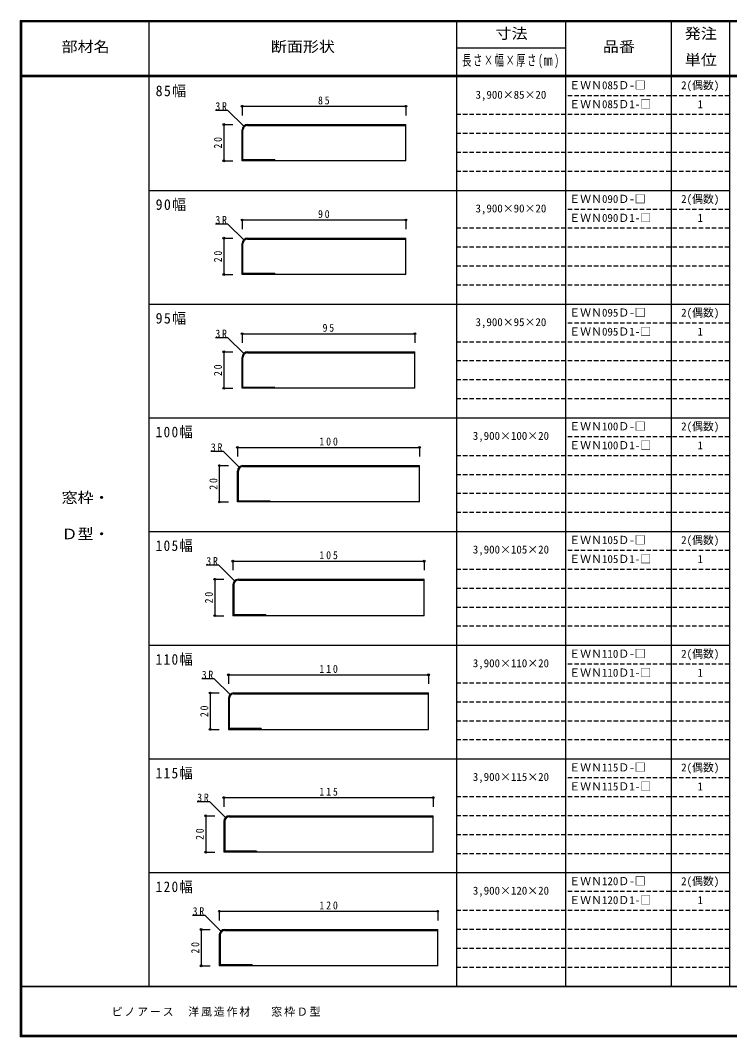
# Model space of a CAD drawing. Units: millimetres, scale not verified. Extents: x -400 to 380, y -280 to 278.
# Drawn here: x -400 to -10, y -280 to 278 of the extents above; entities that cross this region are included whole.
import ezdxf
from ezdxf.enums import TextEntityAlignment as Align

# ---------------------------------------------------------------- set-up
doc = ezdxf.new("R2010")
doc.units = ezdxf.units.MM
doc.header["$LTSCALE"] = 2
doc.header["$PDMODE"] = 32
doc.header["$PDSIZE"] = 1
doc.linetypes.add('DASHED1', pattern=[1.8, 1.2, -0.6])
for name, color, linetype in [('0-4', 3, 'Continuous'), ('0-A', 7, 'Continuous'), ('0-B', 4, 'Continuous'), ('F-1', 7, 'DASHED1'), ('F-A', 7, 'Continuous')]:
    doc.layers.add(name, color=color, linetype=linetype)
doc.styles.add('ＭＳ ゴシック', font='')
doc.styles.get('ＭＳ ゴシック').set_extended_font_data('MS Gothic')

msp = doc.modelspace()

# ---------------------------------------------------------------- linework, layer by layer
at = {"layer": '0-4'}
for p, q in [((-278.138, 201.083), (-278.138, 218.083)), ((-277.638, 201.583), (-277.638, 218.083)), ((-275.138, 221.083), (-188.138, 221.083)), ((-275.138, 220.583), (-188.138, 220.583)), ((-188.138, 201.083), (-188.138, 221.083)), ((-260.138, 201.583), (-277.638, 201.583)), ((-260.138, 201.583), (-260.138, 201.083)), ((-188.138, 201.083), (-278.138, 201.083)), ((-275.138, 158.583), (-188.138, 158.583)), ((-275.138, 158.083), (-188.138, 158.083)), ((-188.138, 138.583), (-188.138, 158.583)), ((-278.138, 138.583), (-278.138, 155.583)), ((-277.638, 139.083), (-277.638, 155.583)), ((-188.138, 138.583), (-278.138, 138.583)), ((-260.138, 139.083), (-277.638, 139.083)), ((-260.138, 139.083), (-260.138, 138.583)), ((-275.138, 96.083), (-183.138, 96.083)), ((-275.138, 95.583), (-183.138, 95.583)), ((-183.138, 76.083), (-183.138, 96.083)), ((-278.138, 76.083), (-278.138, 93.083)), ((-277.638, 76.583), (-277.638, 93.083)), ((-183.138, 76.083), (-278.138, 76.083)), ((-260.138, 76.583), (-277.638, 76.583)), ((-260.138, 76.583), (-260.138, 76.083)), ((-277.638, 33.583), (-180.638, 33.583)), ((-180.638, 13.583), (-180.638, 33.583)), ((-280.138, 14.083), (-280.138, 30.583)), ((-277.638, 33.083), (-180.638, 33.083)), ((-262.638, 14.083), (-280.138, 14.083)), ((-262.638, 14.083), (-262.638, 13.583)), ((-283.138, -31.917), (-283.138, -48.917)), ((-282.638, -31.917), (-282.638, -48.417)), ((-280.138, -28.917), (-178.138, -28.917)), ((-280.138, -29.417), (-178.138, -29.417)), ((-178.138, -48.917), (-178.138, -28.917)), ((-178.138, -48.917), (-283.138, -48.917)), ((-265.138, -48.417), (-282.638, -48.417)), ((-265.138, -48.417), (-265.138, -48.917)), ((-285.638, -94.417), (-285.638, -111.417)), ((-285.138, -94.417), (-285.138, -110.917)), ((-282.638, -91.417), (-175.638, -91.417)), ((-282.638, -91.917), (-175.638, -91.917)), ((-267.638, -110.917), (-285.138, -110.917)), ((-267.638, -110.917), (-267.638, -111.417)), ((-288.138, -161.917), (-288.138, -178.917)), ((-287.638, -161.917), (-287.638, -178.417)), ((-285.138, -158.917), (-173.138, -158.917)), ((-285.138, -159.417), (-173.138, -159.417)), ((-173.138, -178.917), (-173.138, -158.917)), ((-270.138, -178.417), (-287.638, -178.417)), ((-270.138, -178.417), (-270.138, -178.917)), ((-173.138, -178.917), (-288.138, -178.917)), ((-287.638, -221.417), (-170.638, -221.417)), ((-287.638, -221.917), (-170.638, -221.917)), ((-170.638, -241.417), (-170.638, -221.417)), ((-290.638, -224.417), (-290.638, -241.417)), ((-290.138, -224.417), (-290.138, -240.917)), ((-170.638, -241.417), (-290.638, -241.417)), ((-272.638, -240.917), (-290.138, -240.917)), ((-272.638, -240.917), (-272.638, -241.417))]:
    msp.add_line(p, q, dxfattribs=at)
for points in [[(-180.638, 13.583), (-280.638, 13.583), (-280.638, 30.583)], [(-285.638, -111.417), (-175.638, -111.417), (-175.638, -91.417)]]:
    msp.add_lwpolyline(points, dxfattribs=at)
for centre, radius in [((-275.138, 218.083), 3), ((-275.138, 218.083), 2.5), ((-275.138, 155.583), 3), ((-275.138, 155.583), 2.5), ((-275.138, 93.083), 3), ((-275.138, 93.083), 2.5), ((-277.638, 30.583), 3), ((-277.638, 30.583), 2.5), ((-280.138, -31.917), 3), ((-280.138, -31.917), 2.5), ((-282.638, -94.417), 3), ((-282.638, -94.417), 2.5), ((-285.138, -161.917), 3), ((-285.138, -161.917), 2.5), ((-287.638, -224.417), 3), ((-287.638, -224.417), 2.5)]:
    msp.add_arc(centre, radius, 90, 180, dxfattribs=at)
at = {"layer": '0-B'}
for p, q in [((-278.138, 231.083), (-278.138, 226.083)), ((-285.894, 228.839), (-292.8, 228.839)), ((-277.259, 220.205), (-285.894, 228.839)), ((-288.138, 221.083), (-283.138, 221.083)), ((-278.138, 168.583), (-278.138, 163.583)), ((-285.894, 166.339), (-292.8, 166.339)), ((-277.259, 157.705), (-285.894, 166.339)), ((-288.138, 158.583), (-283.138, 158.583)), ((-285.894, 103.839), (-292.8, 103.839)), ((-277.259, 95.205), (-285.894, 103.839)), ((-278.138, 106.083), (-278.138, 101.083)), ((-288.138, 96.083), (-283.138, 96.083)), ((-288.394, 41.339), (-295.3, 41.339)), ((-279.759, 32.705), (-288.394, 41.339)), ((-280.638, 43.583), (-280.638, 38.583)), ((-280.638, 43.583), (-180.638, 43.583)), ((-180.638, 43.583), (-180.638, 38.583)), ((-290.638, 33.583), (-285.638, 33.583)), ((-290.638, 33.583), (-290.638, 13.583)), ((-290.638, 13.583), (-285.638, 13.583)), ((-290.894, -21.161), (-297.8, -21.161)), ((-282.259, -29.795), (-290.894, -21.161)), ((-283.138, -18.917), (-283.138, -23.917)), ((-283.138, -18.917), (-178.138, -18.917)), ((-178.138, -18.917), (-178.138, -23.917)), ((-293.138, -28.917), (-288.138, -28.917)), ((-293.138, -28.917), (-293.138, -48.917)), ((-293.138, -48.917), (-288.138, -48.917)), ((-293.394, -83.661), (-300.3, -83.661)), ((-284.759, -92.295), (-293.394, -83.661)), ((-285.638, -81.417), (-285.638, -86.417)), ((-285.638, -81.417), (-175.638, -81.417)), ((-175.638, -81.417), (-175.638, -86.417)), ((-295.638, -91.417), (-290.638, -91.417)), ((-295.638, -91.417), (-295.638, -111.417)), ((-295.638, -111.417), (-290.638, -111.417)), ((-288.138, -148.917), (-173.138, -148.917)), ((-288.138, -148.917), (-288.138, -153.917)), ((-173.138, -148.917), (-173.138, -153.917)), ((-298.138, -158.917), (-298.138, -178.917)), ((-298.138, -158.917), (-293.138, -158.917)), ((-298.138, -178.917), (-293.138, -178.917)), ((-290.638, -211.417), (-290.638, -216.417)), ((-290.638, -211.417), (-170.638, -211.417)), ((-170.638, -211.417), (-170.638, -216.417)), ((-298.394, -213.661), (-305.3, -213.661)), ((-289.759, -222.295), (-298.394, -213.661)), ((-300.638, -221.417), (-295.638, -221.417)), ((-300.638, -221.417), (-300.638, -241.417)), ((-300.638, -241.417), (-295.638, -241.417))]:
    msp.add_line(p, q, dxfattribs=at)
for points in [[(-278.138, 231.083), (-188.138, 231.083), (-188.138, 226.083)], [(-288.138, 221.083), (-288.138, 201.083), (-283.138, 201.083)], [(-278.138, 168.583), (-188.138, 168.583), (-188.138, 163.583)], [(-288.138, 158.583), (-288.138, 138.583), (-283.138, 138.583)], [(-278.138, 106.083), (-183.138, 106.083), (-183.138, 101.083)], [(-288.138, 96.083), (-288.138, 76.083), (-283.138, 76.083)], [(-287.259, -159.795), (-295.894, -151.161), (-302.8, -151.161)]]:
    msp.add_lwpolyline(points, dxfattribs=at)
at = {"layer": '0-B', "color": 7}
for p in [(-278.138, 231.083), (-188.138, 231.083), (-288.138, 221.083), (-288.138, 201.083), (-278.138, 168.583), (-188.138, 168.583), (-288.138, 158.583), (-288.138, 138.583), (-278.138, 106.083), (-183.138, 106.083), (-288.138, 96.083), (-288.138, 76.083), (-280.638, 43.583), (-180.638, 43.583), (-290.638, 33.583), (-290.638, 13.583), (-283.138, -18.917), (-178.138, -18.917), (-293.138, -28.917), (-293.138, -48.917), (-285.638, -81.417), (-175.638, -81.417), (-295.638, -91.417), (-295.638, -111.417), (-288.138, -148.917), (-173.138, -148.917), (-298.138, -158.917), (-298.138, -178.917), (-290.638, -211.417), (-170.638, -211.417), (-300.638, -221.417), (-300.638, -241.417)]:
    msp.add_point(p, dxfattribs=at)
at = {"layer": 'F-1', "color": 6, "linetype": 'Continuous'}
for p, q in [((-400, 278.333), (-400, -280.333)), ((-400, 278), (380, 278)), ((-400, 277.667), (380, 277.667)), ((-399.667, 278.333), (-399.667, -280.333)), ((-399.333, 278.333), (-399.333, -280.333)), ((-10.333, 278.337), (-10.333, -253)), ((380, 248), (-400, 248)), ((380, 247.333), (-400, 247.333)), ((380, -252.667), (-400, -252.667)), ((380, -253), (-400, -253)), ((380, -279.667), (-400, -279.667)), ((380, -280), (-400, -280)), ((380, -280.333), (-400, -280.333))]:
    msp.add_line(p, q, dxfattribs=at)
at = {"layer": 'F-1', "linetype": 'Continuous'}
for p, q in [((-329.333, 278.333), (-329.333, -252.667)), ((-160.333, 278.337), (-160.333, -253)), ((-100.333, 278.337), (-100.333, -253)), ((-42.333, 278.337), (-42.333, -253)), ((-160.333, 263.167), (-100.333, 263.167)), ((-329.333, 184.833), (-10.333, 184.833)), ((-329.333, 122.333), (-10.333, 122.333)), ((-329.333, 59.833), (-10.333, 59.833)), ((-329.333, -2.667), (-10.333, -2.667)), ((-329.333, -65.167), (-10.333, -65.167)), ((-329.333, -127.667), (-10.333, -127.667)), ((-329.333, -190.167), (-10.333, -190.167))]:
    msp.add_line(p, q, dxfattribs=at)
at = {"layer": 'F-1'}
for p, q in [((-10.333, 236.917), (-100.333, 236.917)), ((-10.333, 226.5), (-160.333, 226.5)), ((-10.333, 216.083), (-160.333, 216.083)), ((-10.333, 205.667), (-160.333, 205.667)), ((-10.333, 195.25), (-160.333, 195.25)), ((-10.333, 174.417), (-100.333, 174.417)), ((-10.333, 164), (-160.333, 164)), ((-10.333, 153.583), (-160.333, 153.583)), ((-10.333, 143.167), (-160.333, 143.167)), ((-10.333, 132.75), (-160.333, 132.75)), ((-10.333, 111.917), (-100.333, 111.917)), ((-10.333, 101.5), (-160.333, 101.5)), ((-10.333, 91.083), (-160.333, 91.083)), ((-10.333, 80.667), (-160.333, 80.667)), ((-10.333, 70.25), (-160.333, 70.25)), ((-10.333, 49.417), (-100.333, 49.417)), ((-10.333, 39), (-160.333, 39)), ((-10.333, 28.583), (-160.333, 28.583)), ((-10.333, 18.167), (-160.333, 18.167)), ((-10.333, 7.75), (-160.333, 7.75)), ((-10.333, -13.083), (-100.333, -13.083)), ((-10.333, -23.5), (-160.333, -23.5)), ((-10.333, -33.917), (-160.333, -33.917)), ((-10.333, -44.333), (-160.333, -44.333)), ((-10.333, -54.75), (-160.333, -54.75)), ((-10.333, -75.583), (-100.333, -75.583)), ((-10.333, -86), (-160.333, -86)), ((-10.333, -96.417), (-160.333, -96.417)), ((-10.333, -106.833), (-160.333, -106.833)), ((-10.333, -117.25), (-160.333, -117.25)), ((-10.333, -138.083), (-100.333, -138.083)), ((-10.333, -148.5), (-160.333, -148.5)), ((-10.333, -158.917), (-160.333, -158.917)), ((-10.333, -169.333), (-160.333, -169.333)), ((-10.333, -179.75), (-160.333, -179.75)), ((-10.333, -200.583), (-100.333, -200.583)), ((-10.333, -211), (-160.333, -211)), ((-10.333, -221.417), (-160.333, -221.417)), ((-10.333, -231.833), (-160.333, -231.833)), ((-10.333, -242.25), (-160.333, -242.25))]:
    msp.add_line(p, q, dxfattribs=at)
at = {"layer": 'F-1', "color": 6, "linetype": 'Continuous'}
msp.add_lwpolyline([(-400, 278.333), (380, 278.333), (380, -280.333)], dxfattribs=at)

# ---------------------------------------------------------------- texts
at = {"layer": '0-A', "style": 'ＭＳ ゴシック'}
for s, p in [('ＥＷＮ085Ｄ-□', (-98.333, 239.125)), ('2(偶数)', (-36.833, 239.125)), ('3,900×85×20', (-149.833, 233.917)), ('ＥＷＮ085Ｄ1-□', (-98.333, 228.708)), ('1', (-27.833, 228.708)), ('ＥＷＮ090Ｄ-□', (-98.333, 176.625)), ('2(偶数)', (-36.833, 176.625)), ('3,900×90×20', (-149.833, 171.417)), ('ＥＷＮ090Ｄ1-□', (-98.333, 166.208)), ('1', (-27.833, 166.208)), ('ＥＷＮ095Ｄ-□', (-98.333, 114.125)), ('2(偶数)', (-36.833, 114.125)), ('3,900×95×20', (-149.833, 108.917)), ('ＥＷＮ095Ｄ1-□', (-98.333, 103.708)), ('1', (-27.833, 103.708)), ('ＥＷＮ100Ｄ-□', (-98.333, 51.625)), ('2(偶数)', (-36.833, 51.625)), ('3,900×100×20', (-151.333, 46.417)), ('ＥＷＮ100Ｄ1-□', (-98.333, 41.208)), ('1', (-27.833, 41.208)), ('ＥＷＮ105Ｄ-□', (-98.333, -10.875)), ('2(偶数)', (-36.833, -10.875)), ('3,900×105×20', (-151.333, -16.083)), ('ＥＷＮ105Ｄ1-□', (-98.333, -21.292)), ('1', (-27.833, -21.292)), ('2(偶数)', (-36.833, -73.375)), ('ＥＷＮ110Ｄ-□', (-98.333, -73.375)), ('3,900×110×20', (-151.333, -78.583)), ('ＥＷＮ110Ｄ1-□', (-98.333, -83.792)), ('1', (-27.833, -83.792)), ('ＥＷＮ115Ｄ-□', (-98.333, -135.875)), ('2(偶数)', (-36.833, -135.875)), ('3,900×115×20', (-151.333, -141.083)), ('ＥＷＮ115Ｄ1-□', (-98.333, -146.292)), ('1', (-27.833, -146.292)), ('ＥＷＮ120Ｄ-□', (-98.333, -198.375)), ('2(偶数)', (-36.833, -198.375)), ('3,900×120×20', (-151.333, -203.583)), ('ＥＷＮ120Ｄ1-□', (-98.333, -208.792)), ('1', (-27.833, -208.792))]:
    msp.add_text(s, height=4.399, dxfattribs=at).set_placement(p, align=Align.BOTTOM_LEFT)
at = {"layer": '0-A', "style": 'ＭＳ ゴシック', "width": 1.1}
for s, p in [('窓枠・', (-377.333, 11.305)), ('Ｄ型・', (-377.333, -8.695))]:
    msp.add_text(s, height=5.865, dxfattribs=at).set_placement(p, align=Align.BOTTOM_LEFT)
at = {"layer": '0-A', "char_height": 5.865, "attachment_point": 7, "style": 'ＭＳ ゴシック'}
for s, insert in [('\\T1.2;\\W0.95;85幅', (-325.633, 236.015)), ('\\T1.2;\\W0.95;90幅', (-325.633, 173.515)), ('\\T1.2;\\W0.95;95幅', (-325.633, 111.015)), ('\\T1.22;\\W0.9;100幅', (-325.633, 48.515)), ('\\T1.22;\\W0.9;105幅', (-325.633, -13.985)), ('\\T1.22;\\W0.9;110幅', (-325.633, -76.485)), ('\\T1.22;\\W0.9;115幅', (-325.633, -138.985)), ('\\T1.22;\\W0.9;120幅', (-325.633, -201.485))]:
    msp.add_mtext(s, dxfattribs=dict(at, insert=insert))
at = {"layer": '0-B', "color": 7, "char_height": 4.399, "attachment_point": 7, "style": 'ＭＳ ゴシック'}
for s, insert in [('\\T1.36;\\W0.9;85', (-236.388, 232.083)), ('\\T1.36;\\W0.9;3R', (-292.8, 228.839)), ('\\T1.36;\\W0.9;90', (-236.388, 169.583)), ('\\T1.36;\\W0.9;3R', (-292.8, 166.339)), ('\\T1.36;\\W0.9;3R', (-292.8, 103.839)), ('\\T1.36;\\W0.9;95', (-233.888, 107.083)), ('\\T1.36;\\W0.9;3R', (-295.3, 41.339)), ('\\T1.38;\\W0.9;100', (-235.638, 44.583)), ('\\T1.36;\\W0.9;3R', (-297.8, -21.161)), ('\\T1.38;\\W0.9;105', (-235.638, -17.917)), ('\\T1.38;\\W0.9;110', (-235.638, -80.417)), ('\\T1.36;\\W0.9;3R', (-300.3, -83.661)), ('\\T1.38;\\W0.9;115', (-235.638, -147.917)), ('\\T1.36;\\W0.9;3R', (-302.8, -151.161)), ('\\T1.38;\\W0.9;120', (-235.638, -210.417)), ('\\T1.36;\\W0.9;3R', (-305.3, -213.661))]:
    msp.add_mtext(s, dxfattribs=dict(at, insert=insert))
at = {"layer": '0-B', "color": 7, "char_height": 4.399, "attachment_point": 7, "rotation": 90, "style": 'ＭＳ ゴシック'}
for insert in [(-289.138, 207.833), (-289.138, 145.333), (-289.138, 82.833), (-291.638, 20.333), (-294.138, -42.167), (-296.638, -104.667), (-299.138, -172.167), (-301.638, -234.667)]:
    msp.add_mtext('\\T1.36;\\W0.9;20', dxfattribs=dict(at, insert=insert))
at = {"layer": 'F-A', "style": 'ＭＳ ゴシック', "width": 1.1}
for s, p in [('寸法', (-138.833, 266.417)), ('発注', (-34.833, 266.417)), ('部材名', (-377.333, 259.167)), ('断面形状', (-262.333, 259.167)), ('品番', (-79.833, 259.167)), ('単位', (-34.833, 251.917))]:
    msp.add_text(s, height=5.865, dxfattribs=at).set_placement(p, align=Align.BOTTOM_LEFT)
at = {"layer": 'F-A', "attachment_point": 7, "style": 'ＭＳ ゴシック'}
for s, insert, char_height in [('\\T1.22;\\W0.6;長さ×幅×厚さ(㎜)', (-157.083, 251.917), 5.865), ('\\T1.17;ピノアース\u3000洋風造作材\\~\u3000窓枠Ｄ型', (-349.836, -269.333), 4.399)]:
    msp.add_mtext(s, dxfattribs=dict(at, insert=insert, char_height=char_height))

doc.saveas('drawing.dxf')
